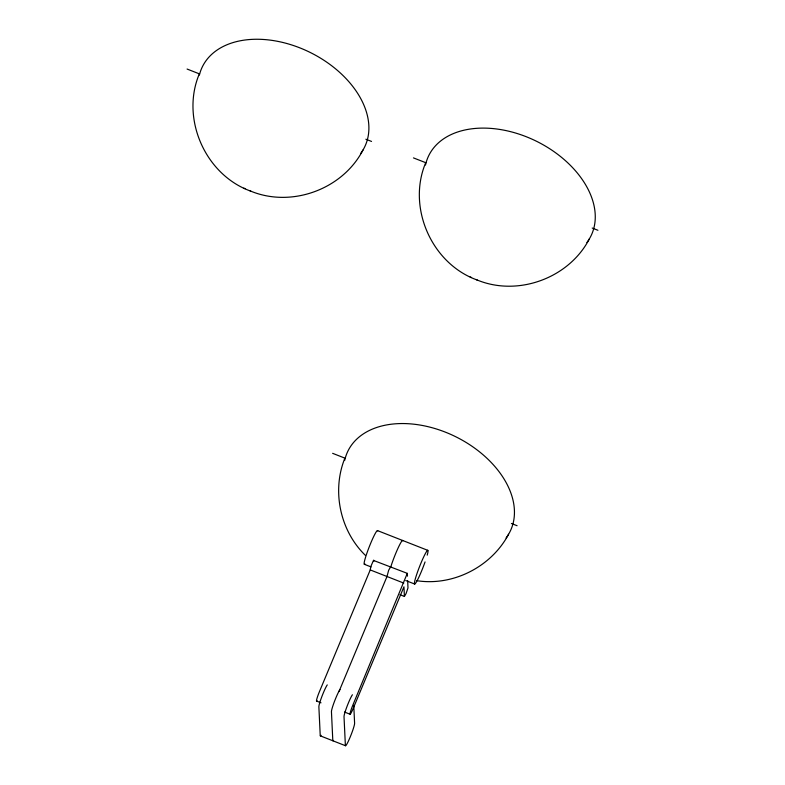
<?xml version="1.0" encoding="UTF-8"?>
<svg xmlns="http://www.w3.org/2000/svg" width="785" height="785" viewBox="0 0 785 785"><rect width="100%" height="100%" fill="white"/><g stroke="black" fill="none" stroke-linecap="round" stroke-linejoin="round"><path stroke-width="1.18" d="M199.125 74.369C180.668 118.937 205.366 174.976 250.866 191.187C291.735 208.005 342.731 189.234 363.013 149.974M425.499 163.211C407.042 207.789 431.74 263.819 477.241 280.039C518.11 296.858 569.105 278.076 589.388 238.826M344.674 458.656C331.731 491.184 340.131 530.768 365.221 555.191M407.464 576.141L407.297 573.354L373.474 560.421L370.814 566.515L370.235 569.92L319.407 691.732A8.027 0.785 -68.6 0 0 316.797 699.082A8.027 0.785 -68.6 0 0 317.012 700.691M338.992 691.546L387.005 576.504L388.644 570.273L390.567 566.907M407.297 573.354L352.936 704.901A8.027 0.785 -68.6 0 0 350.012 714.007A8.027 0.785 -68.6 0 0 353.113 708.639L403.941 586.827L404.432 596.453L406.09 593.499L407.984 587.936L407.67 580.576M508.572 534.261C491.39 566.78 452.984 586.444 416.55 580.655M187.085 69.041L199.606 73.957M365.849 139.2L371.54 141.437M413.459 157.893L425.99 162.799M592.224 228.052L597.915 230.28M332.634 453.328L345.164 458.244M511.398 523.487L517.089 525.724M377.438 530.582L427.746 550.334M364.377 564.307L371.089 566.937M405.747 580.547L414.686 584.05M370.235 569.92L403.765 583.088M399.967 594.696L404.432 596.453M316.541 701.064L321.006 702.82M344.487 712.034L350.071 714.232M320.329 735.859L345.488 745.73M476.436 279.705L477.241 280.039M250.062 190.853L250.866 191.187M470.195 276.987L471.53 277.547M243.821 188.135L245.155 188.704M373.758 560.196L373.846 561.206M353.76 705.313L354.604 723.289A12.256 1.197 -68.6 0 1 350.13 737.193A12.256 1.197 -68.6 0 1 345.38 745.397L344.016 716.626A12.256 1.197 -68.6 0 1 347.186 705.99A12.256 1.197 -68.6 0 1 352.416 694.764M199.38 75.056A90.501 60.622 26.5 0 1 309.486 52.104A90.501 60.622 26.5 0 1 360.531 153.664M425.499 165.007A90.501 60.622 26.5 0 1 535.115 140.594A90.501 60.622 26.5 0 1 586.905 242.516M344.684 460.442A90.501 60.622 26.5 0 1 454.299 436.038A90.501 60.622 26.5 0 1 506.089 537.951M327.266 684.893A12.256 1.197 -68.6 0 0 322.036 696.118A12.256 1.197 -68.6 0 0 318.867 706.755L320.231 735.525A12.256 1.197 -68.6 0 0 321.055 735.28M340.013 689.603A12.256 1.197 -68.6 0 0 334.763 700.671A12.256 1.197 -68.6 0 0 331.447 711.691L332.801 740.461A12.256 1.197 -68.6 0 0 333.468 740.432M425.058 561.932A18.104 1.766 -68.6 0 1 414.588 584.03A18.104 1.766 -68.6 0 1 422.094 560.441A18.104 1.766 -68.6 0 1 427.217 555.162M364.917 563.924A18.104 1.766 -68.6 0 1 368.95 547.596A18.104 1.766 -68.6 0 1 377.703 530.915M390.587 567.545A18.104 1.766 -68.6 0 1 397.946 548.332A18.104 1.766 -68.6 0 1 402.852 540.816"/></g></svg>
